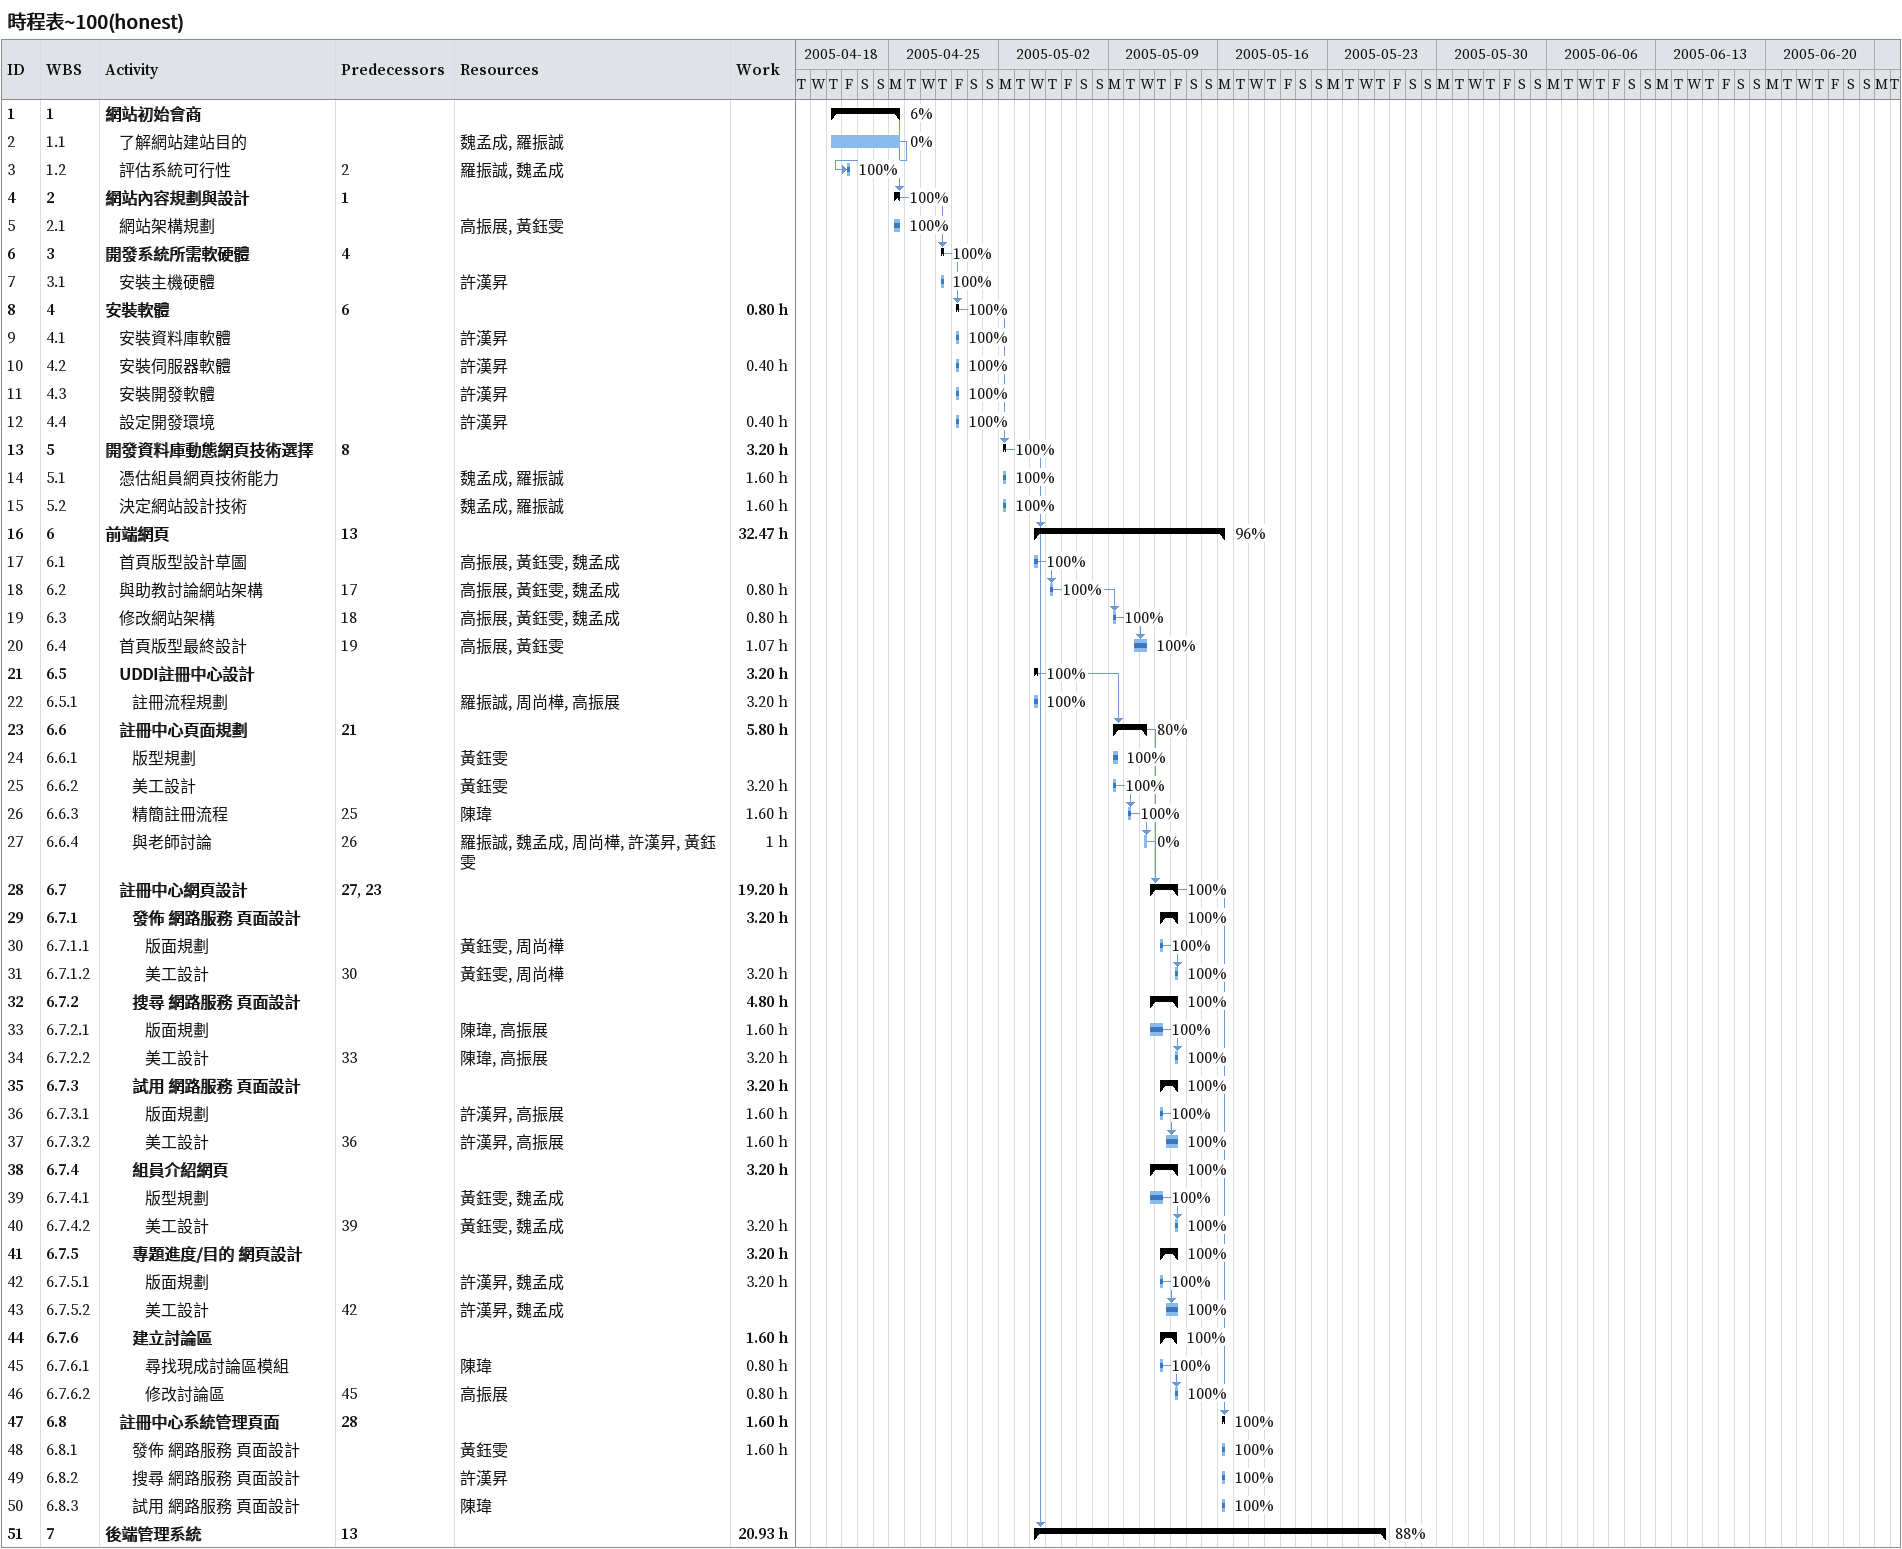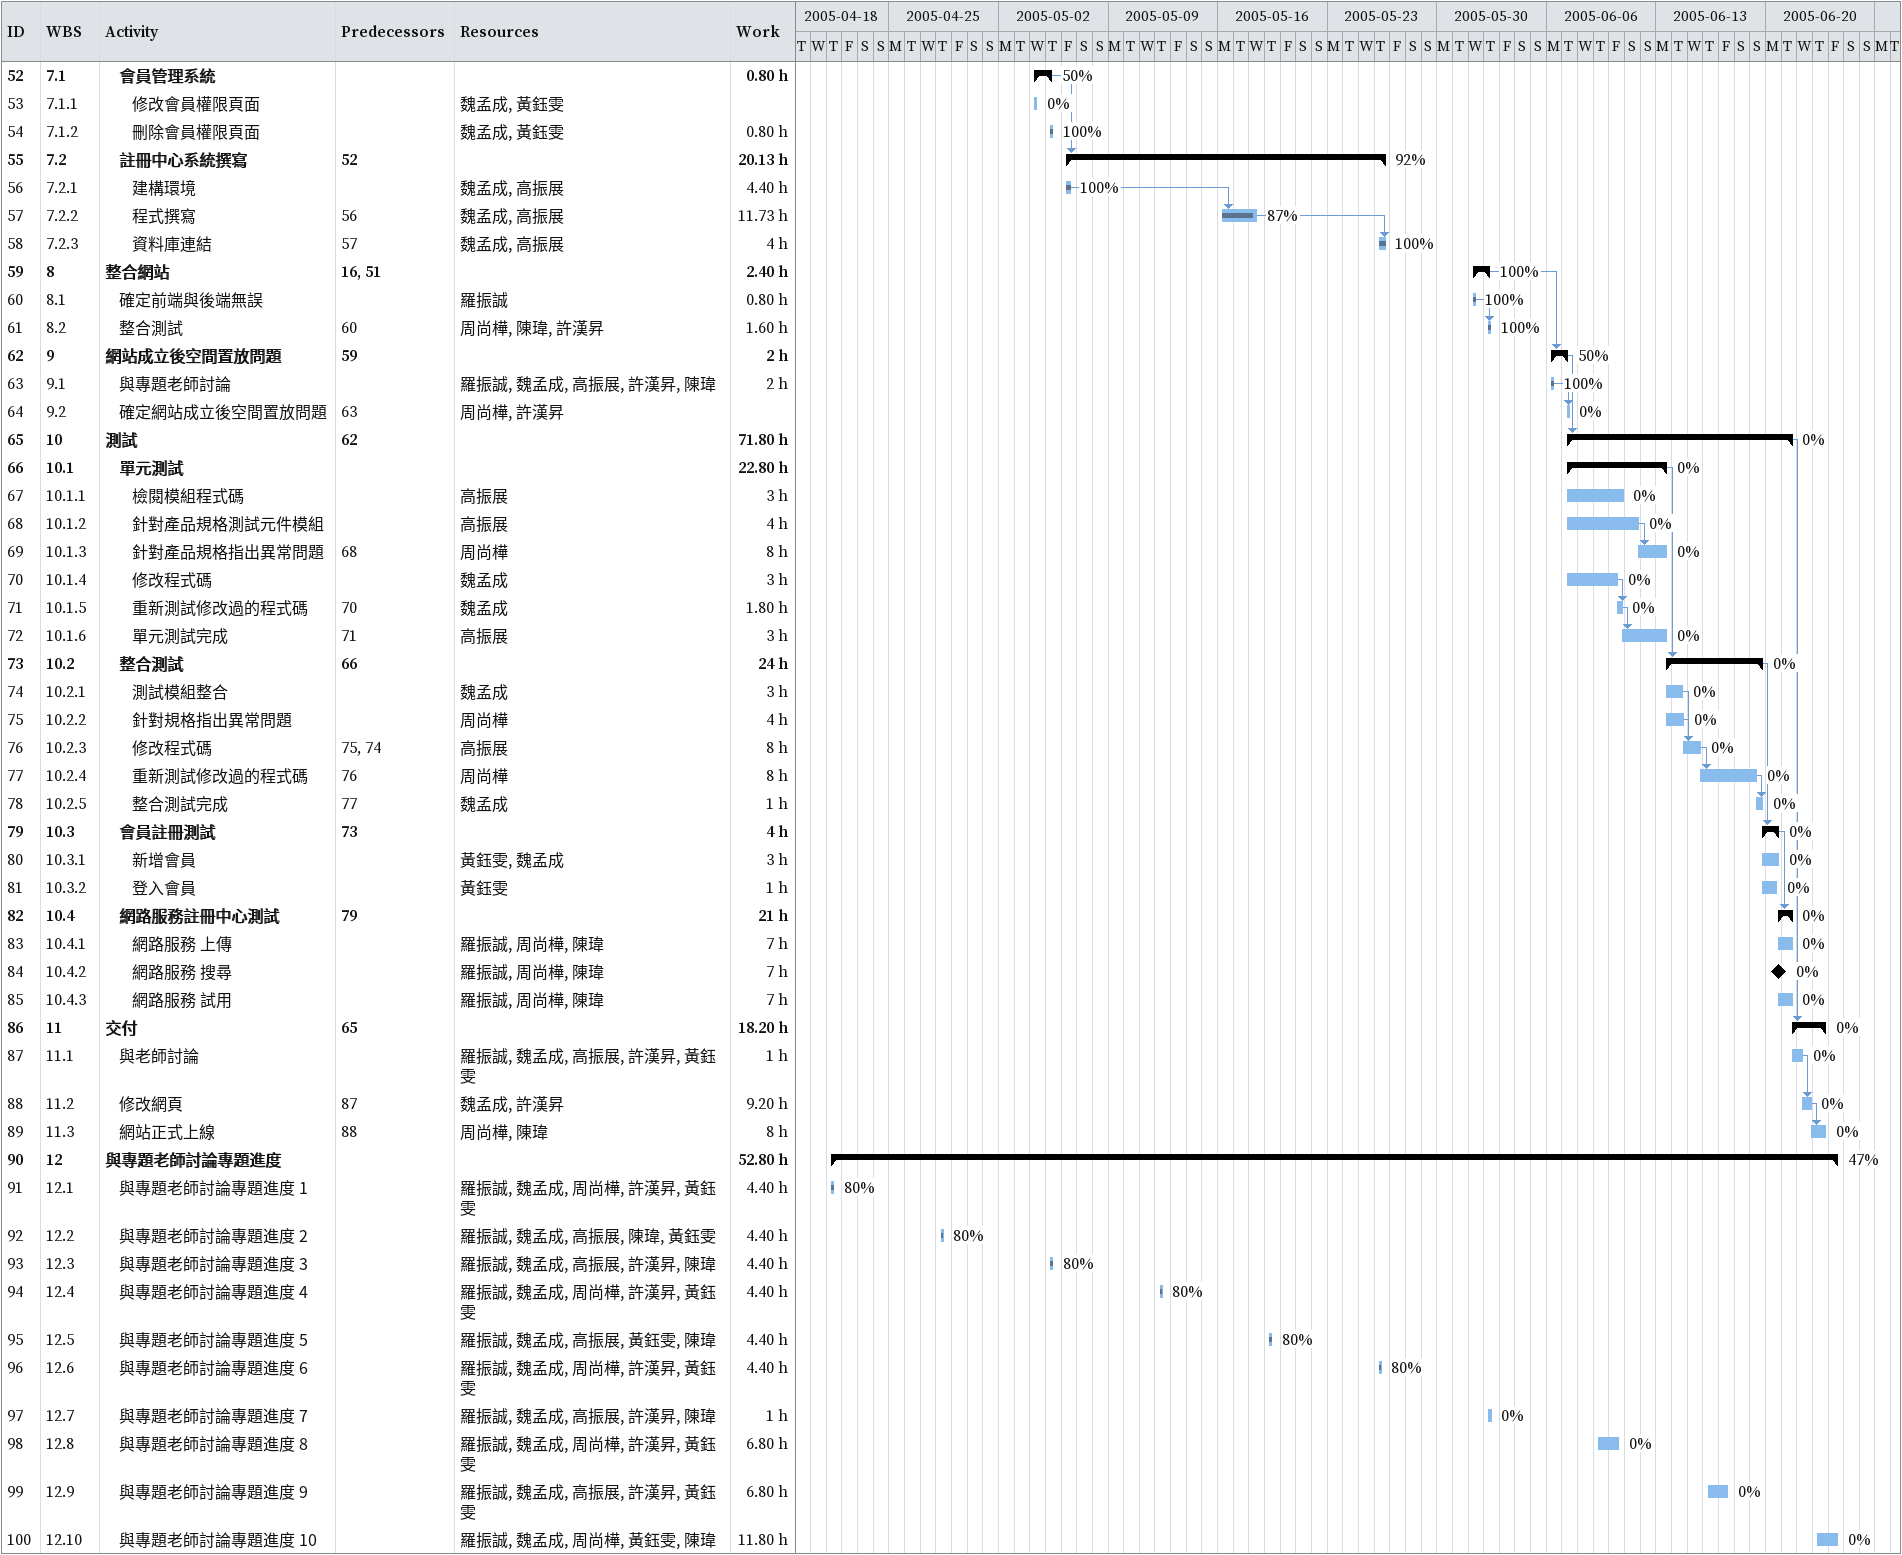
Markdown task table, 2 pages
時程表~100(honest)

| ID | WBS | Task | Start | Finish | Predecessors | Resources | % complete | Work (h) |
|---|---|---|---|---|---|---|---|---|
| 1 | 1 | **網站初始會商** | 2005-04-21 | 2005-04-25 |  |  | 6 |  |
| 2 | 1.1 | 了解網站建站目的 | 2005-04-21 | 2005-04-25 |  | 魏孟成, 羅振誠 | 0 |  |
| 3 | 1.2 | 評估系統可行性 | 2005-04-22 | 2005-04-22 | 2 | 羅振誠, 魏孟成 | 100 |  |
| 4 | 2 | **網站內容規劃與設計** | 2005-04-25 | 2005-04-25 | 1 |  | 100 |  |
| 5 | 2.1 | 網站架構規劃 | 2005-04-25 | 2005-04-25 |  | 高振展, 黃鈺雯 | 100 |  |
| 6 | 3 | **開發系統所需軟硬體** | 2005-04-28 | 2005-04-28 | 4 |  | 100 |  |
| 7 | 3.1 | 安裝主機硬體 | 2005-04-28 | 2005-04-28 |  | 許漢昇 | 100 |  |
| 8 | 4 | **安裝軟體** | 2005-04-29 | 2005-04-29 | 6 |  | 100 | 0.80 |
| 9 | 4.1 | 安裝資料庫軟體 | 2005-04-29 | 2005-04-29 |  | 許漢昇 | 100 |  |
| 10 | 4.2 | 安裝伺服器軟體 | 2005-04-29 | 2005-04-29 |  | 許漢昇 | 100 | 0.40 |
| 11 | 4.3 | 安裝開發軟體 | 2005-04-29 | 2005-04-29 |  | 許漢昇 | 100 |  |
| 12 | 4.4 | 設定開發環境 | 2005-04-29 | 2005-04-29 |  | 許漢昇 | 100 | 0.40 |
| 13 | 5 | **開發資料庫動態網頁技術選擇** | 2005-05-02 | 2005-05-02 | 8 |  | 100 | 3.20 |
| 14 | 5.1 | 憑估組員網頁技術能力 | 2005-05-02 | 2005-05-02 |  | 魏孟成, 羅振誠 | 100 | 1.60 |
| 15 | 5.2 | 決定網站設計技術 | 2005-05-02 | 2005-05-02 |  | 魏孟成, 羅振誠 | 100 | 1.60 |
| 16 | 6 | **前端網頁** | 2005-05-04 | 2005-05-16 | 13 |  | 96 | 32.47 |
| 17 | 6.1 | 首頁版型設計草圖 | 2005-05-04 | 2005-05-04 |  | 高振展, 黃鈺雯, 魏孟成 | 100 |  |
| 18 | 6.2 | 與助教討論網站架構 | 2005-05-05 | 2005-05-05 | 17 | 高振展, 黃鈺雯, 魏孟成 | 100 | 0.80 |
| 19 | 6.3 | 修改網站架構 | 2005-05-09 | 2005-05-09 | 18 | 高振展, 黃鈺雯, 魏孟成 | 100 | 0.80 |
| 20 | 6.4 | 首頁版型最終設計 | 2005-05-10 | 2005-05-11 | 19 | 高振展, 黃鈺雯 | 100 | 1.07 |
| 21 | 6.5 | **UDDI註冊中心設計** | 2005-05-04 | 2005-05-04 |  |  | 100 | 3.20 |
| 22 | 6.5.1 | 註冊流程規劃 | 2005-05-04 | 2005-05-04 |  | 羅振誠, 周尚樺, 高振展 | 100 | 3.20 |
| 23 | 6.6 | **註冊中心頁面規劃** | 2005-05-09 | 2005-05-11 | 21 |  | 80 | 5.80 |
| 24 | 6.6.1 | 版型規劃 | 2005-05-09 | 2005-05-09 |  | 黃鈺雯 | 100 |  |
| 25 | 6.6.2 | 美工設計 | 2005-05-09 | 2005-05-09 |  | 黃鈺雯 | 100 | 3.20 |
| 26 | 6.6.3 | 精簡註冊流程 | 2005-05-10 | 2005-05-10 | 25 | 陳瑋 | 100 | 1.60 |
| 27 | 6.6.4 | 與老師討論 | 2005-05-11 | 2005-05-11 | 26 | 羅振誠, 魏孟成, 周尚樺, 許漢昇, 黃鈺雯 | 0 | 1 |
| 28 | 6.7 | **註冊中心網頁設計** | 2005-05-11 | 2005-05-13 | 27, 23 |  | 100 | 19.20 |
| 29 | 6.7.1 | **發佈 網路服務 頁面設計** | 2005-05-12 | 2005-05-13 |  |  | 100 | 3.20 |
| 30 | 6.7.1.1 | 版面規劃 | 2005-05-12 | 2005-05-12 |  | 黃鈺雯, 周尚樺 | 100 |  |
| 31 | 6.7.1.2 | 美工設計 | 2005-05-13 | 2005-05-13 | 30 | 黃鈺雯, 周尚樺 | 100 | 3.20 |
| 32 | 6.7.2 | **搜尋 網路服務 頁面設計** | 2005-05-11 | 2005-05-13 |  |  | 100 | 4.80 |
| 33 | 6.7.2.1 | 版面規劃 | 2005-05-11 | 2005-05-12 |  | 陳瑋, 高振展 | 100 | 1.60 |
| 34 | 6.7.2.2 | 美工設計 | 2005-05-13 | 2005-05-13 | 33 | 陳瑋, 高振展 | 100 | 3.20 |
| 35 | 6.7.3 | **試用 網路服務 頁面設計** | 2005-05-12 | 2005-05-13 |  |  | 100 | 3.20 |
| 36 | 6.7.3.1 | 版面規劃 | 2005-05-12 | 2005-05-12 |  | 許漢昇, 高振展 | 100 | 1.60 |
| 37 | 6.7.3.2 | 美工設計 | 2005-05-12 | 2005-05-13 | 36 | 許漢昇, 高振展 | 100 | 1.60 |
| 38 | 6.7.4 | **組員介紹網頁** | 2005-05-11 | 2005-05-13 |  |  | 100 | 3.20 |
| 39 | 6.7.4.1 | 版型規劃 | 2005-05-11 | 2005-05-12 |  | 黃鈺雯, 魏孟成 | 100 |  |
| 40 | 6.7.4.2 | 美工設計 | 2005-05-13 | 2005-05-13 | 39 | 黃鈺雯, 魏孟成 | 100 | 3.20 |
| 41 | 6.7.5 | **專題進度/目的 網頁設計** | 2005-05-12 | 2005-05-13 |  |  | 100 | 3.20 |
| 42 | 6.7.5.1 | 版面規劃 | 2005-05-12 | 2005-05-12 |  | 許漢昇, 魏孟成 | 100 | 3.20 |
| 43 | 6.7.5.2 | 美工設計 | 2005-05-12 | 2005-05-13 | 42 | 許漢昇, 魏孟成 | 100 |  |
| 44 | 6.7.6 | **建立討論區** | 2005-05-12 | 2005-05-13 |  |  | 100 | 1.60 |
| 45 | 6.7.6.1 | 尋找現成討論區模組 | 2005-05-12 | 2005-05-12 |  | 陳瑋 | 100 | 0.80 |
| 46 | 6.7.6.2 | 修改討論區 | 2005-05-13 | 2005-05-13 | 45 | 高振展 | 100 | 0.80 |
| 47 | 6.8 | **註冊中心系統管理頁面** | 2005-05-16 | 2005-05-16 | 28 |  | 100 | 1.60 |
| 48 | 6.8.1 | 發佈 網路服務 頁面設計 | 2005-05-16 | 2005-05-16 |  | 黃鈺雯 | 100 | 1.60 |
| 49 | 6.8.2 | 搜尋 網路服務 頁面設計 | 2005-05-16 | 2005-05-16 |  | 許漢昇 | 100 |  |
| 50 | 6.8.3 | 試用 網路服務 頁面設計 | 2005-05-16 | 2005-05-16 |  | 陳瑋 | 100 |  |
| 51 | 7 | **後端管理系統** | 2005-05-04 | 2005-05-26 | 13 |  | 88 | 20.93 |
| 52 | 7.1 | **會員管理系統** | 2005-05-04 | 2005-05-05 |  |  | 50 | 0.80 |
| 53 | 7.1.1 | 修改會員權限頁面 | 2005-05-04 | 2005-05-04 |  | 魏孟成, 黃鈺雯 | 0 |  |
| 54 | 7.1.2 | 刪除會員權限頁面 | 2005-05-05 | 2005-05-05 |  | 魏孟成, 黃鈺雯 | 100 | 0.80 |
| 55 | 7.2 | **註冊中心系統撰寫** | 2005-05-06 | 2005-05-26 | 52 |  | 92 | 20.13 |
| 56 | 7.2.1 | 建構環境 | 2005-05-06 | 2005-05-06 |  | 魏孟成, 高振展 | 100 | 4.40 |
| 57 | 7.2.2 | 程式撰寫 | 2005-05-16 | 2005-05-18 | 56 | 魏孟成, 高振展 | 87 | 11.73 |
| 58 | 7.2.3 | 資料庫連結 | 2005-05-26 | 2005-05-26 | 57 | 魏孟成, 高振展 | 100 | 4 |
| 59 | 8 | **整合網站** | 2005-06-01 | 2005-06-02 | 16, 51 |  | 100 | 2.40 |
| 60 | 8.1 | 確定前端與後端無誤 | 2005-06-01 | 2005-06-01 |  | 羅振誠 | 100 | 0.80 |
| 61 | 8.2 | 整合測試 | 2005-06-02 | 2005-06-02 | 60 | 周尚樺, 陳瑋, 許漢昇 | 100 | 1.60 |
| 62 | 9 | **網站成立後空間置放問題** | 2005-06-06 | 2005-06-07 | 59 |  | 50 | 2 |
| 63 | 9.1 | 與專題老師討論 | 2005-06-06 | 2005-06-06 |  | 羅振誠, 魏孟成, 高振展, 許漢昇, 陳瑋 | 100 | 2 |
| 64 | 9.2 | 確定網站成立後空間置放問題 | 2005-06-07 | 2005-06-07 | 63 | 周尚樺, 許漢昇 | 0 |  |
| 65 | 10 | **測試** | 2005-06-07 | 2005-06-21 | 62 |  | 0 | 71.80 |
| 66 | 10.1 | **單元測試** | 2005-06-07 | 2005-06-13 |  |  | 0 | 22.80 |
| 67 | 10.1.1 | 檢閱模組程式碼 | 2005-06-07 | 2005-06-10 |  | 高振展 | 0 | 3 |
| 68 | 10.1.2 | 針對產品規格測試元件模組 | 2005-06-07 | 2005-06-11 |  | 高振展 | 0 | 4 |
| 69 | 10.1.3 | 針對產品規格指出異常問題 | 2005-06-11 | 2005-06-13 | 68 | 周尚樺 | 0 | 8 |
| 70 | 10.1.4 | 修改程式碼 | 2005-06-07 | 2005-06-10 |  | 魏孟成 | 0 | 3 |
| 71 | 10.1.5 | 重新測試修改過的程式碼 | 2005-06-10 | 2005-06-10 | 70 | 魏孟成 | 0 | 1.80 |
| 72 | 10.1.6 | 單元測試完成 | 2005-06-10 | 2005-06-13 | 71 | 高振展 | 0 | 3 |
| 73 | 10.2 | **整合測試** | 2005-06-13 | 2005-06-19 | 66 |  | 0 | 24 |
| 74 | 10.2.1 | 測試模組整合 | 2005-06-13 | 2005-06-14 |  | 魏孟成 | 0 | 3 |
| 75 | 10.2.2 | 針對規格指出異常問題 | 2005-06-13 | 2005-06-14 |  | 周尚樺 | 0 | 4 |
| 76 | 10.2.3 | 修改程式碼 | 2005-06-14 | 2005-06-15 | 75, 74 | 高振展 | 0 | 8 |
| 77 | 10.2.4 | 重新測試修改過的程式碼 | 2005-06-15 | 2005-06-19 | 76 | 周尚樺 | 0 | 8 |
| 78 | 10.2.5 | 整合測試完成 | 2005-06-19 | 2005-06-19 | 77 | 魏孟成 | 0 | 1 |
| 79 | 10.3 | **會員註冊測試** | 2005-06-19 | 2005-06-20 | 73 |  | 0 | 4 |
| 80 | 10.3.1 | 新增會員 | 2005-06-19 | 2005-06-20 |  | 黃鈺雯, 魏孟成 | 0 | 3 |
| 81 | 10.3.2 | 登入會員 | 2005-06-19 | 2005-06-20 |  | 黃鈺雯 | 0 | 1 |
| 82 | 10.4 | **網路服務註冊中心測試** | 2005-06-20 | 2005-06-21 | 79 |  | 0 | 21 |
| 83 | 10.4.1 | 網路服務 上傳 | 2005-06-20 | 2005-06-21 |  | 羅振誠, 周尚樺, 陳瑋 | 0 | 7 |
| 84 | 10.4.2 | 網路服務 搜尋 (milestone) | 2005-06-20 | 2005-06-20 |  | 羅振誠, 周尚樺, 陳瑋 | 0 | 7 |
| 85 | 10.4.3 | 網路服務 試用 | 2005-06-20 | 2005-06-21 |  | 羅振誠, 周尚樺, 陳瑋 | 0 | 7 |
| 86 | 11 | **交付** | 2005-06-21 | 2005-06-23 | 65 |  | 0 | 18.20 |
| 87 | 11.1 | 與老師討論 | 2005-06-21 | 2005-06-22 |  | 羅振誠, 魏孟成, 高振展, 許漢昇, 黃鈺雯 | 0 | 1 |
| 88 | 11.2 | 修改網頁 | 2005-06-22 | 2005-06-22 | 87 | 魏孟成, 許漢昇 | 0 | 9.20 |
| 89 | 11.3 | 網站正式上線 | 2005-06-22 | 2005-06-23 | 88 | 周尚樺, 陳瑋 | 0 | 8 |
| 90 | 12 | **與專題老師討論專題進度** | 2005-04-21 | 2005-06-24 |  |  | 47 | 52.80 |
| 91 | 12.1 | 與專題老師討論專題進度 1 | 2005-04-21 | 2005-04-21 |  | 羅振誠, 魏孟成, 周尚樺, 許漢昇, 黃鈺雯 | 80 | 4.40 |
| 92 | 12.2 | 與專題老師討論專題進度 2 | 2005-04-28 | 2005-04-28 |  | 羅振誠, 魏孟成, 高振展, 陳瑋, 黃鈺雯 | 80 | 4.40 |
| 93 | 12.3 | 與專題老師討論專題進度 3 | 2005-05-05 | 2005-05-05 |  | 羅振誠, 魏孟成, 高振展, 許漢昇, 陳瑋 | 80 | 4.40 |
| 94 | 12.4 | 與專題老師討論專題進度 4 | 2005-05-12 | 2005-05-12 |  | 羅振誠, 魏孟成, 周尚樺, 許漢昇, 黃鈺雯 | 80 | 4.40 |
| 95 | 12.5 | 與專題老師討論專題進度 5 | 2005-05-19 | 2005-05-19 |  | 羅振誠, 魏孟成, 高振展, 黃鈺雯, 陳瑋 | 80 | 4.40 |
| 96 | 12.6 | 與專題老師討論專題進度 6 | 2005-05-26 | 2005-05-26 |  | 羅振誠, 魏孟成, 周尚樺, 許漢昇, 黃鈺雯 | 80 | 4.40 |
| 97 | 12.7 | 與專題老師討論專題進度 7 | 2005-06-02 | 2005-06-02 |  | 羅振誠, 魏孟成, 高振展, 許漢昇, 陳瑋 | 0 | 1 |
| 98 | 12.8 | 與專題老師討論專題進度 8 | 2005-06-09 | 2005-06-10 |  | 羅振誠, 魏孟成, 周尚樺, 許漢昇, 黃鈺雯 | 0 | 6.80 |
| 99 | 12.9 | 與專題老師討論專題進度 9 | 2005-06-16 | 2005-06-17 |  | 羅振誠, 魏孟成, 高振展, 許漢昇, 黃鈺雯 | 0 | 6.80 |
| 100 | 12.10 | 與專題老師討論專題進度 10 | 2005-06-23 | 2005-06-24 |  | 羅振誠, 魏孟成, 周尚樺, 黃鈺雯, 陳瑋 | 0 | 11.80 |
